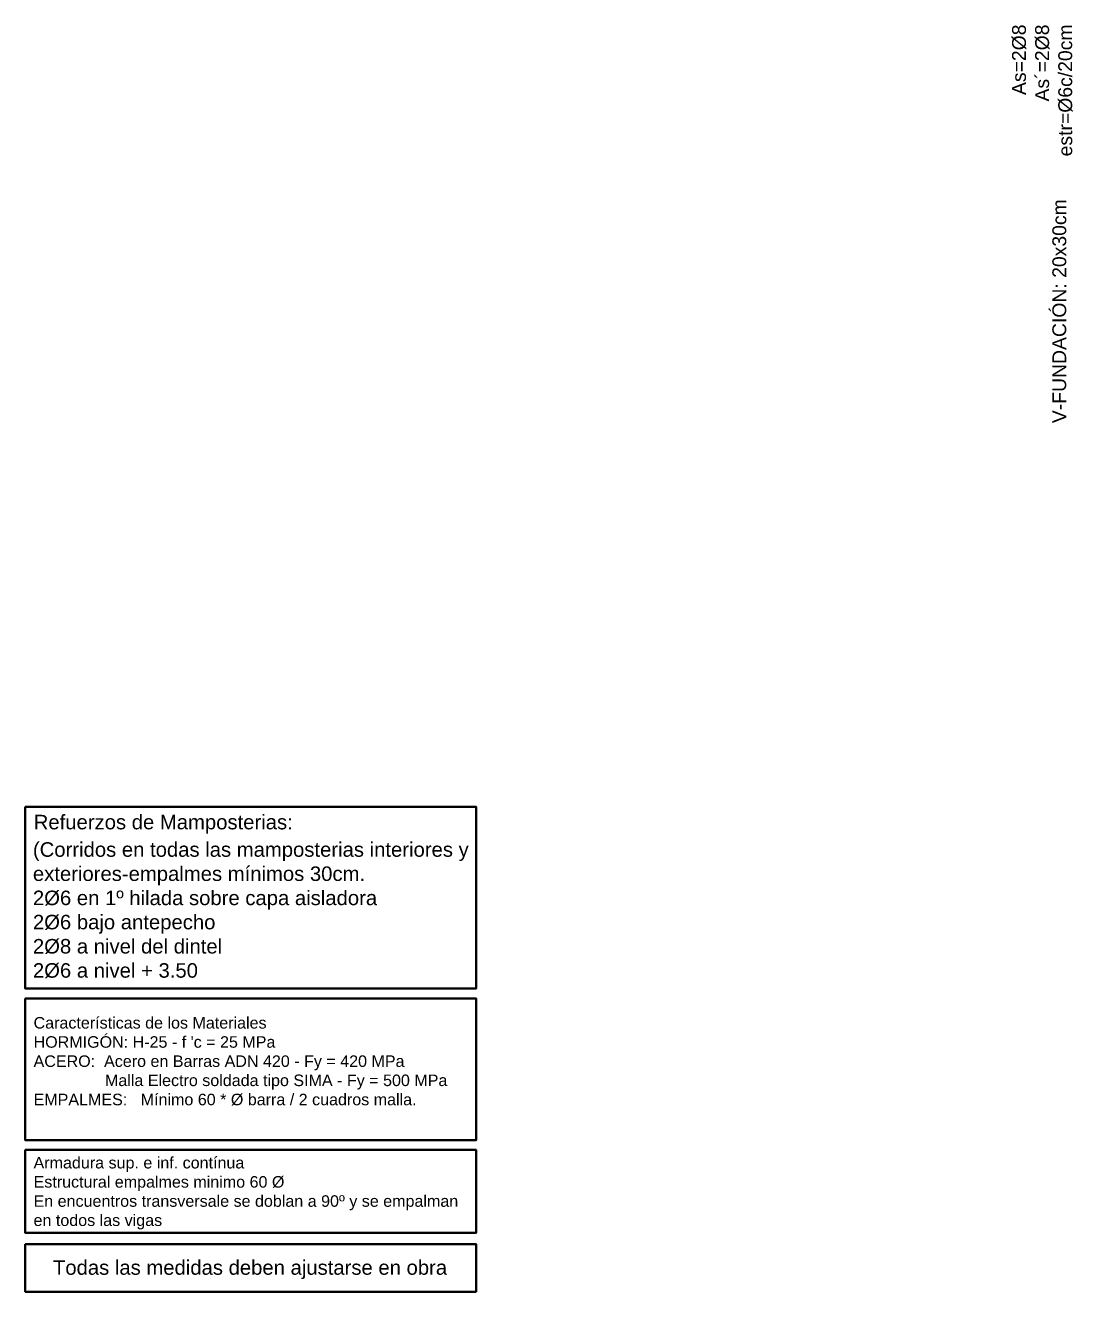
# Model space of a CAD drawing. Header units: millimetres. Extents: x 141 to 456, y -20 to 129.
# Drawn here: x 275.68 to 294.57, y 69.56 to 92.38 of the extents above; entities that cross this region are included whole.
import ezdxf
from ezdxf.enums import TextEntityAlignment as Align

# ---------------------------------------------------------------- set-up
doc = ezdxf.new("R2010")
doc.units = ezdxf.units.MM
doc.header["$LTSCALE"] = 0.1
doc.header["$MEASUREMENT"] = 0
doc.layers.add('FUNDACIONES-TEXTOS', color=2, linetype='Continuous')
doc.layers.add('Textos', color=7, linetype='Continuous')
doc.styles.add('ARIAL', font='arial.ttf', dxfattribs={"height": 0.18})
doc.styles.get("Standard").update_dxf_attribs({"font": 'arial.ttf'})

msp = doc.modelspace()

# ---------------------------------------------------------------- linework, layer by layer
at = {"layer": 'Textos', "lineweight": 40}
for points in [[(275.685, 78.2969), (283.8107, 78.2969), (283.8107, 75.0196), (275.685, 75.0196)], [(275.685, 74.8433), (283.8107, 74.8433), (283.8107, 72.2869), (275.685, 72.2869)], [(275.685, 72.1136), (283.8107, 72.1136), (283.8107, 70.6159), (275.685, 70.6159)], [(275.685, 70.4156), (283.8107, 70.4156), (283.8107, 69.5571), (275.685, 69.5571)]]:
    msp.add_lwpolyline(points, close=True, dxfattribs=at)

# ---------------------------------------------------------------- texts
at = {"layer": 'FUNDACIONES-TEXTOS', "char_height": 0.25, "width": 5.804333, "attachment_point": 3, "rotation": 90}
for s, insert in [('{\\fArial|b0|i0|c0|p34;As=2\\fArial|b0|i0|c238|p34;%%C\\fArial|b0|i0|c0|p34;8\\PAs´=2\\fArial|b0|i0|c238|p34;%%C\\fArial|b0|i0|c0|p34;8\\Pestr=\\fArial|b0|i0|c238|p34;%%C\\fArial|b0|i0|c0|p34;6c/20cm} ', (293.4731, 92.3976)), ('{\\fArial|b0|i0|c238|p34;V\\fArial|b0|i0|c0|p34;-FUNDACIÓN\\fArial|b0|i0|c238|p34;: 2\\fArial|b0|i0|c0|p34;0\\fArial|b0|i0|c238|p34;x\\fArial|b0|i0|c0|p34;3\\fArial|b0|i0|c238|p34;0cm\\P} ', (294.1995, 89.2476))]:
    msp.add_mtext(s, dxfattribs=dict(at, insert=insert))
at = {"layer": 'Textos', "style": 'ARIAL'}
msp.add_text('Refuerzos de Mamposterias:', height=0.2615, dxfattribs=at).set_placement((278.1715, 77.8905), align=Align.CENTER)
at = {"layer": 'Textos', "linetype": 'Continuous', "style": 'ARIAL'}
msp.add_text('Todas las medidas deben ajustarse en obra', height=0.26145, dxfattribs=at).set_placement((276.1829, 69.8619))
at = {"layer": 'Textos', "attachment_point": 1, "style": 'ARIAL'}
for s, insert, char_height, width in [('\\A1;(Corridos en todas las mamposterias interiores y exteriores-empalmes mínimos 30cm.\\P2%%C6 en 1º hilada sobre capa aisladora\\P2%%C6 bajo antepecho\\P2%%C8 a nivel del dintel\\P2%%C6 a nivel + 3.50', (275.8219, 77.6576), 0.2615, 7.85988), ("Características de los Materiales\\PHORMIGÓN: H-25 - f 'c = 25 MPa\\PACERO:  Acero en Barras ADN 420 - Fy = 420 MPa \\P                Malla Electro soldada tipo SIMA - Fy = 500 MPa\\PEMPALMES:   Mínimo 60 * %%C barra / 2 cuadros malla.", (275.8334, 74.507), 0.207319, 7.8599), ('Armadura sup. e inf. contínua\\PEstructural empalmes minimo 60 %%C\\PEn encuentros transversale se doblan a 90º y se empalman en todos las vigas', (275.8334, 71.9856), 0.207319, 7.8599)]:
    msp.add_mtext(s, dxfattribs=dict(at, insert=insert, char_height=char_height, width=width))

doc.saveas('drawing.dxf')
